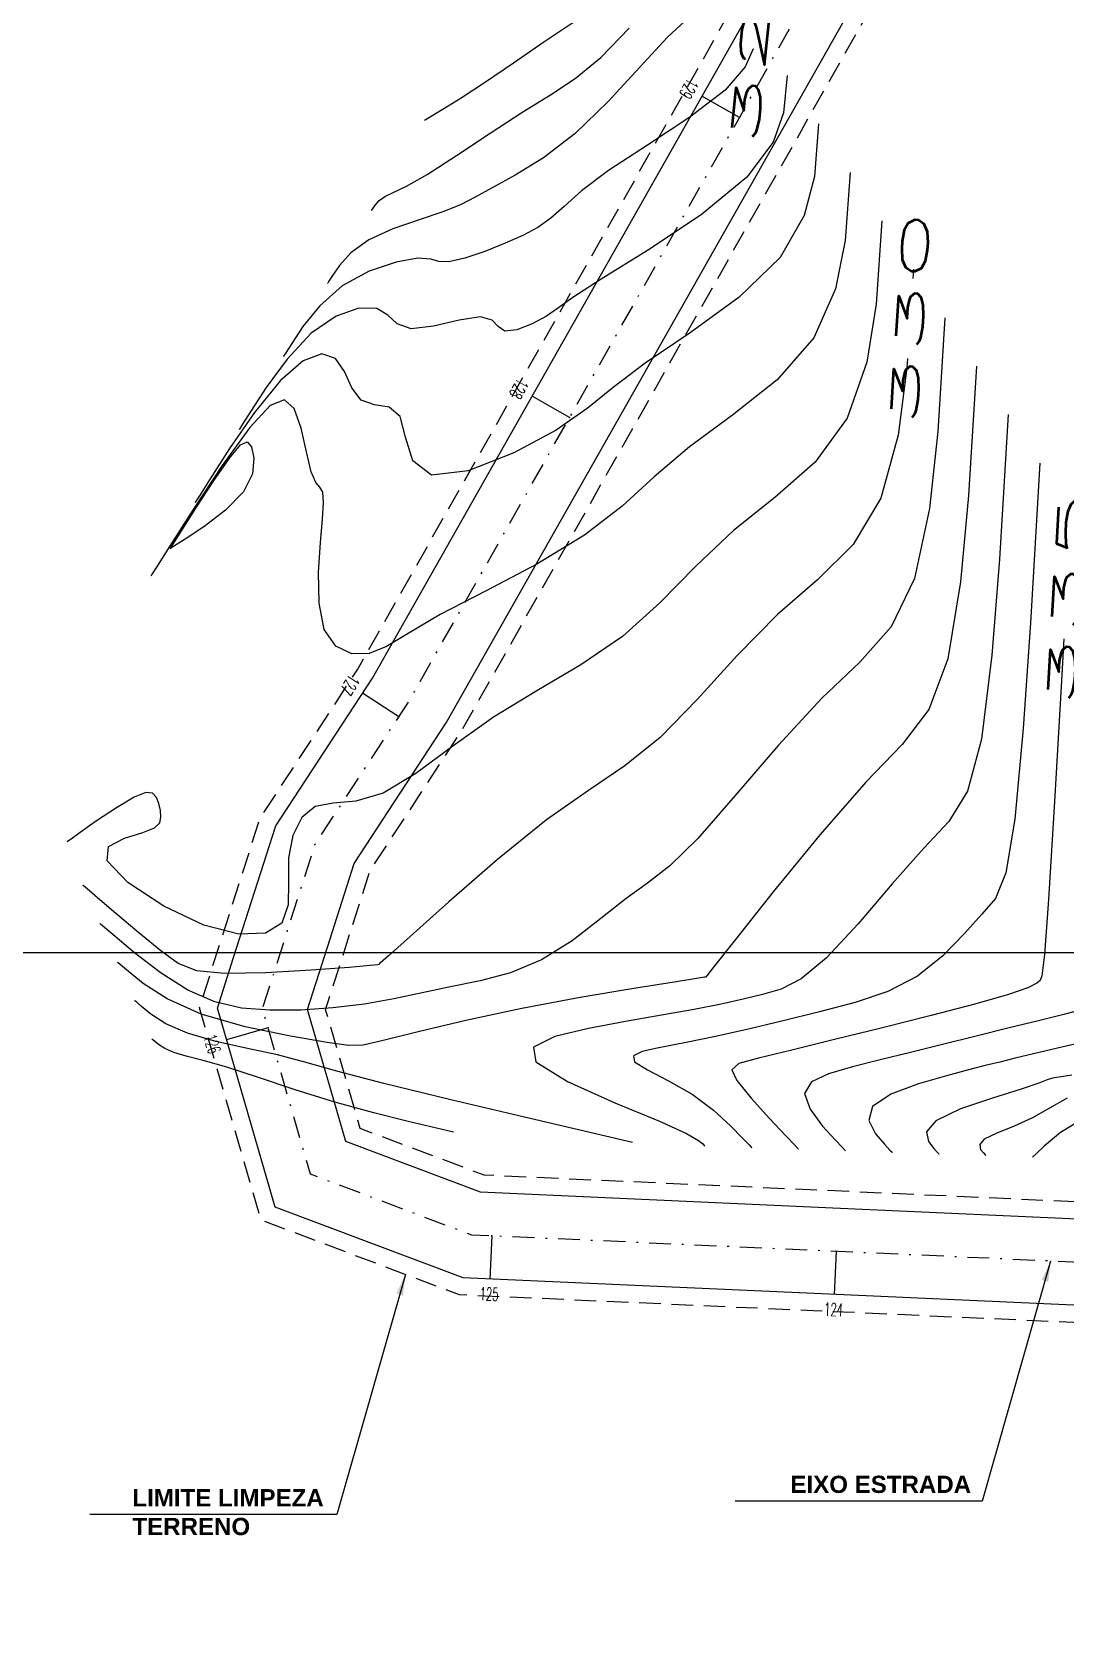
# Model space of a CAD drawing. Header units: millimetres. Extents: x 276147 to 291056, y 9594849 to 9609891.
# Drawn here: x 281046.8 to 281106.7, y 9596129.1 to 9596221.8 of the extents above; entities that cross this region are included whole.
import ezdxf
from ezdxf.enums import TextEntityAlignment as Align

# ---------------------------------------------------------------- set-up
doc = ezdxf.new("R2010")
doc.units = ezdxf.units.MM
doc.header["$LTSCALE"] = 10
for name, pattern in [('CONTINUO', [0]), ('DASHDOTX2', [50.8, 25.4, -12.7, 0, -12.7]), ('HIDDEN', [0.375, 0.25, -0.125])]:
    doc.linetypes.add(name, pattern=pattern)
for name, color, linetype in [('Curvas mestras', 30, 'Continuous'), ('Curvas simples', 9, 'Continuous'), ('Curvas texto', 2, 'Continuous'), ('TG', 7, 'CONTINUO'), ('Top_malha_coord', 8, 'Continuous')]:
    doc.layers.add(name, color=color, linetype=linetype)
doc.styles.add('r80', font='romans.shx')
doc.styles.add('ROMAND', font='romand', dxfattribs={"height": 0.2})
doc.styles.add('SIMPLEX', font='simplex', dxfattribs={"height": 0.2})
doc.styles.add('T7', font='arial.ttf')
doc.dimstyles.new('cadnorma_dim1', dxfattribs={"dimscale": 0, "dimtxt": 2, "dimasz": 1.199999999999999, "dimexe": 1, "dimexo": 2.5, "dimgap": 0.6, "dimtad": 1, "dimzin": 4, "dimdsep": 46, "dimtxsty": 'r80', "dimblk": 'ARCHTICK', "dimblk1": 'ARCHTICK', "dimblk2": 'ARCHTICK', "dimcen": -1, "dimdle": 1, "dimclrd": 1, "dimclre": 1, "dimclrt": 2, "dimaunit": 1, "dimazin": 0, "dimtfac": 1, "dimtix": 1, "dimtmove": 2, "dimatfit": 0, "dimfxl": 1, "dimarcsym": 0})

# ---------------------------------------------------------------- blocks, each defined once
blk = doc.blocks.new('_ArchTick')
at = {"color": 0, "linetype": 'ByBlock', "const_width": 0.15}
blk.add_lwpolyline([(-0.5, -0.5), (0.5, 0.5)], dxfattribs=at)

msp = doc.modelspace()

# ---------------------------------------------------------------- linework, layer by layer
at = {"color": 8, "linetype": 'HIDDEN', "ltscale": 0.5, "elevation": 160.1796621240507, "flags": 128}
for points in [[(281705.3257447103, 9596186.097807938), (281671.0420966857, 9596148.442213606), (281618.3708522619, 9596117.96751722), (281612.1522653525, 9596096.604426004), (281614.0101236665, 9596087.174232556), (281610.8053393826, 9596082.23393807), (281604.9222878393, 9596084.156284798), (281599.9496397175, 9596090.860116001), (281593.3803922225, 9596109.605399935), (281582.0417510347, 9596127.327627068), (281572.6046193693, 9596134.304534238), (281559.9765863478, 9596134.674678959), (281544.3286989689, 9596118.564739116), (281540.658778394, 9596097.818736246), (281537.5093358072, 9596080.228775298), (281520.4284557049, 9596075.011032958), (281502.0332003358, 9596069.391784875), (281494.509547525, 9596070.404022079), (281490.7256996009, 9596076.43605404), (281493.2584685785, 9596098.132715838), (281480.0995632795, 9596101.385524807), (281449.2964902226, 9596100.548274204), (281430.0223790895, 9596096.12669182), (281411.9683109509, 9596097.93913607), (281407.5724122446, 9596102.453821631), (281411.4039140878, 9596110.665556196), (281403.1008950184, 9596132.470582576), (281380.8081796909, 9596137.376344452), (281359.9408718039, 9596130.859888002), (281347.0544783977, 9596114.790196389), (281314.7314768742, 9596091.261051774), (281302.0196165714, 9596075.766356803), (281286.4640279276, 9596063.849675173), (281278.3709921193, 9596057.649837077), (281271.9708323478, 9596051.505744739), (281253.7808607005, 9596050.73446907), (281235.6029599643, 9596054.86117104), (281221.8458024181, 9596066.889702521), (281218.7834329222, 9596074.38328282), (281220.4968017068, 9596082.605134564), (281229.7359844254, 9596099.331536198), (281236.8484486804, 9596107.608992774), (281236.979980318, 9596119.127903767), (281235.6370826386, 9596129.28381643), (281234.0505352953, 9596141.282374846), (281212.8134960154, 9596149.146566434), (281092.4168111571, 9596154.564297132), (281072.9977757005, 9596155.438134354), (281065.8047075431, 9596158.14915656), (281063.8059635049, 9596165.040728634), (281066.3762022938, 9596173.094204625), (281071.6566353667, 9596181.153613526), (281081.5611500744, 9596198.655863922), (281101.2580152763, 9596233.462159524), (281110.9768763188, 9596250.636341654), (281122.9105798664, 9596265.854385952), (281139.2392582729, 9596279.071111804), (281144.5124366145, 9596320.34150084), (281144.6678345738, 9596400.540929634), (281142.6738615293, 9596440.915119793), (281132.673374487, 9596479.71147487), (281130.7173237967, 9596498.969147392), (281132.9373055062, 9596519.560689582), (281123.2639871383, 9596537.496452231), (281115.0194181657, 9596617.069980796), (281104.5392557544, 9596635.017106473), (281094.1622148029, 9596652.131000444), (281062.9990502925, 9596703.525525687), (281028.0758804538, 9596751.42602632), (281004.8557222936, 9596889.161327347), (280985.2271627478, 9596924.87591348), (280973.6552831217, 9596941.402191738), (280950.7410745324, 9596974.150890775), (280928.3153482458, 9597006.224941807), (280925.6195852169, 9597024.964569218), (280925.2975179172, 9597044.877213322), (280917.2359068681, 9597124.57081029), (280911.1712139401, 9597184.52373918), (280889.6831715604, 9597262.502901934), (280877.7477164246, 9597278.852490822), (280862.055065255, 9597314.685484517), (280856.3541850812, 9597353.476188295), (280854.639876525, 9597373.434056284), (280854.116042565, 9597382.033457942), (280871.520011573, 9597404.084292108), (280905.668337576, 9597426.436078487), (280910.5490067642, 9597446.52226166), (280951.9025449565, 9597502.510226574), (280957.1189760176, 9597513.160656158), (280912.2559968092, 9597626.929295046), (280886.4466186127, 9597649.84623889), (280803.0956212914, 9597671.772893883), (280795.5081167346, 9597683.569792682), (280779.3586608997, 9597708.67864036)], [(281710.5178374354, 9596181.402838333), (281675.4873313782, 9596142.926929222), (281624.307053171, 9596113.31488082), (281619.3497790786, 9596096.28485452), (281621.4263888606, 9596085.744313402), (281613.7482014651, 9596073.908101201), (281600.6285639192, 9596078.195075762), (281593.6947889923, 9596087.542782567), (281587.0441809219, 9596106.520228112), (281576.8415557245, 9596122.466869175), (281570.2070225818, 9596127.371804645), (281562.8511565771, 9596127.587415023), (281550.8473176515, 9596115.229125477), (281547.550488274, 9596096.592201235), (281543.6457749243, 9596074.783975355), (281522.4734780471, 9596068.316416942), (281502.6155564374, 9596062.250364274), (281490.3236323596, 9596063.904127834), (281483.4874242715, 9596074.802088458), (281485.5904618715, 9596092.817507926), (281479.3410703855, 9596094.362323103), (281450.1828653127, 9596093.569781242), (281430.4670404004, 9596089.0468674), (281408.7319094135, 9596091.228852794), (281399.1852311144, 9596101.033503352), (281403.8083725086, 9596110.941892164), (281397.904403359, 9596126.446638325), (281381.1197991235, 9596130.14027862), (281364.0658912837, 9596124.81467321), (281351.9303354857, 9596109.681297015), (281319.5752295485, 9596086.128782371), (281306.9185099731, 9596070.701299338), (281290.7209629054, 9596058.29283213), (281282.937430859, 9596052.330095816), (281274.9102619792, 9596044.624090252), (281253.1431036982, 9596043.701137766), (281232.327572161, 9596048.426628146), (281215.9921594214, 9596062.709449701), (281211.4940514419, 9596073.71626432), (281213.8592733805, 9596085.066129155), (281223.9570691917, 9596103.346943974), (281229.8780090109, 9596110.237709327), (281229.9747168267, 9596118.706916755), (281228.6974866962, 9596128.366206406), (281227.6639062291, 9596136.182850303), (281211.4073002868, 9596142.202760234), (281092.1021365739, 9596147.57137357), (281071.5708639357, 9596148.495260356), (281060.0576341382, 9596152.834524348), (281056.4892279477, 9596165.13821506), (281059.9978339799, 9596176.131930728), (281065.6766406024, 9596184.799368419), (281075.468991096, 9596202.103413628), (281095.1658562979, 9596236.909709232), (281105.1438604567, 9596254.541822702), (281117.8909552532, 9596270.797116162), (281132.6517374361, 9596282.744758626), (281137.513299567, 9596320.793644417), (281137.6674998371, 9596400.374957068), (281135.7175383865, 9596439.857995542), (281125.76273324, 9596478.477130141), (281123.6791015143, 9596498.990861015), (281125.744705554, 9596518.150466044), (281116.4442590884, 9596535.394869061), (281108.2124486681, 9596614.84525679), (281098.5236189183, 9596631.437236797), (281088.1766027751, 9596648.501613624), (281057.1675960032, 9596699.64190077), (281021.4475676514, 9596748.635369822), (280998.1501936199, 9596886.828693196), (280979.2754088979, 9596921.171769831), (280967.9212277801, 9596937.38714387), (280945.0056382589, 9596970.137815801), (280921.6238898133, 9597003.579202123), (280918.6276817167, 9597024.407376846), (280918.3032270725, 9597044.46762471), (280910.2714493166, 9597123.86630265), (280904.2661006415, 9597183.232579943), (280883.2747300601, 9597259.409342542), (280871.6426774854, 9597275.343320373), (280855.2660766902, 9597312.738061812), (280849.3979144628, 9597352.667008877), (280847.6581155221, 9597372.921634253), (280846.9665996198, 9597384.273748573), (280866.7319753881, 9597409.316485843), (280899.5195873695, 9597430.777616875), (280904.0800883559, 9597449.546161648), (280945.8950794268, 9597506.15888102), (280949.4739875075, 9597513.465966662), (280906.3575799417, 9597622.805450775), (280883.0489782383, 9597643.501877958), (280798.6812780778, 9597665.69599096), (280789.6207265427, 9597679.783153443), (280773.4712707121, 9597704.892001115)]]:
    msp.add_lwpolyline(points, dxfattribs=at)
at = {"linetype": 'Continuous'}
for p in [(281087.8055581298, 9596216.796842854, 160.1796621240507), (281087.8055581298, 9596216.796842854, 160.1796621240507), (281077.9554161913, 9596199.390674487, 160.1796621240507), (281077.9554161913, 9596199.390674487, 160.1796621240507), (281068.0419822353, 9596182.023092637, 160.1796621240507), (281068.0419822353, 9596182.023092637, 160.1796621240507), (281060.4663407045, 9596163.990454685, 160.1796621240507), (281060.4663407045, 9596163.990454685, 160.1796621240507), (281073.4389186309, 9596151.914741559, 160.1796621240507), (281073.4389186309, 9596151.914741559, 160.1796621240507), (281093.4187000663, 9596151.01567133, 160.1796621240507), (281093.4187000663, 9596151.01567133, 160.1796621240507)]:
    msp.add_point(p, dxfattribs=at)
at = {"layer": 'Curvas mestras', "linetype": 'CONTINUO'}
for points in [[(281088.6044004856, 9596220.775174122, -142.7987643747151), (281088.1433812388, 9596219.72601961, -142.7736390767645), (281086.9784621281, 9596218.384820154, -142.7530735873992), (281084.9299162867, 9596216.814966723, -142.7427529185338), (281082.4651914075, 9596215.190230511, -142.7389880065134), (281080.213528321, 9596213.71197727, -142.7357462625045), (281078.6501665026, 9596212.536585387, -142.7286122712798), (281077.6343390277, 9596211.640489856, -142.7196395304313), (281076.8712766174, 9596210.9551383, -142.7124987309475), (281076.1059679108, 9596210.412779158, -142.7100887220844), (281075.2424322231, 9596209.948864078, -142.7122210035709), (281074.2244487853, 9596209.499645526, -142.7179351928903), (281073.0424868289, 9596209.031466471, -142.726319704056), (281071.8737775768, 9596208.631030988, -142.7366580660714), (281070.9422442544, 9596208.415135654, -142.7482826295568), (281070.3736971341, 9596208.448137823, -142.7607768494895), (281069.9014936952, 9596208.584646922, -142.7747289117219), (281069.160882468, 9596208.626835138, -142.7909780908053), (281067.9010966643, 9596208.40702714, -142.8090636434177), (281066.3273252117, 9596207.878154488, -142.8233243135297), (281064.7587467205, 9596207.023302192, -142.8267987587864), (281063.4613401311, 9596205.875901733, -142.8152433411128), (281062.4882947173, 9596204.670775386, -142.7952852212152), (281061.8396020726, 9596203.693087878, -142.7762690931817), (281061.4972377341, 9596203.15200178, -142.7654107928069), (281061.3711039798, 9596202.952655058, -142.7614103826604), (281061.3530840144, 9596202.924176533, -142.7608388987396)], [(281097.8908579828, 9596207.99217283, -137.1897769461179), (281097.8556364021, 9596207.447321944, -137.1726298230028)], [(281097.5561631493, 9596202.814662818, -137.0268343320609), (281097.5209415687, 9596202.269811932, -137.0096872090039), (281097.0049397888, 9596198.358482229, -136.8918753687435), (281096.0038901459, 9596194.706869392, -136.7923108033396), (281094.3927691722, 9596192.024480494, -136.7367529242441), (281092.3236741064, 9596189.9770646, -136.7111955711411), (281090.0179833708, 9596187.969433786, -136.691691252196), (281087.6712818531, 9596185.576793455, -136.6603938405429), (281085.3759843173, 9596183.055928268, -136.6238627838579), (281083.1987129977, 9596180.83401723, -136.5947589071262), (281081.153545807, 9596179.183450228, -136.5817255243569), (281079.0443964022, 9596177.75746974, -136.5773359394193), (281076.6226371172, 9596176.054528132, -136.5701458519583), (281073.776862034, 9596173.758825155, -136.5520431609152), (281070.9445681869, 9596171.297536958, -136.5282438132822), (281068.7004753487, 9596169.28358308, -136.5072958042987), (281067.4590621147, 9596168.168505328, -136.4956755779243), (281066.9938393565, 9596167.758325646, -136.4915731409241), (281066.9180747665, 9596167.697687265, -136.4911069564664), (281066.9095221664, 9596167.690709354, -136.4910499795482), (281066.9038639058, 9596167.679418884, -136.4907935851629), (281066.9012704646, 9596167.66531877, -136.4903836000272), (281066.8373520932, 9596167.645144887, -136.4910055952755), (281066.3895011147, 9596167.596560927, -136.4984035266357), (281065.1705516308, 9596167.492466561, -136.5194611526353), (281062.9760815435, 9596167.32644851, -136.5580718007663), (281060.3326420008, 9596167.174860721, -136.6061677370712), (281057.9495259548, 9596167.134744236, -136.6526908368364), (281056.3429493742, 9596167.295609336, -136.6902119481497), (281055.2568122734, 9596167.7168264, -136.7258174145504), (281054.2419386817, 9596168.450233072, -136.770222467047), (281052.9764128089, 9596169.49189906, -136.829760316727), (281051.6473715914, 9596170.61482432, -136.8932359210707), (281050.5692111527, 9596171.536243867, -136.9450723361483), (281049.9725274275, 9596172.047420926, -136.973800608041), (281049.7526966346, 9596172.23574953, -136.9843847140696), (281049.7212918078, 9596172.2626539, -136.9858967471777)], [(281106.622034076, 9596186.543551706, -131.3079734585157), (281106.4631243682, 9596183.779356718, -131.2205838070044), (281106.0716250635, 9596177.11019668, -131.0099017804282), (281105.7216224862, 9596171.431394078, -130.830839657367), (281105.4919868716, 9596168.23595816, -130.7307384512647), (281105.350052398, 9596167.010810774, -130.6934408924103), (281105.2352674707, 9596166.741347438, -130.6869150286334), (281105.0483567115, 9596166.575726774, -130.6852397952138), (281104.5351395415, 9596166.313130878, -130.6869369313031), (281103.4027085971, 9596165.915503968, -130.6966390916755), (281101.4598291892, 9596165.361907382, -130.7174989045857), (281098.9219473564, 9596164.699885909, -130.7467495861023), (281096.1061818284, 9596163.994107476, -130.7801445219925), (281093.3205046774, 9596163.308176912, -130.8135858687133), (281090.8363113777, 9596162.701457746, -130.8435710229937), (281088.9158477552, 9596162.232252443, -130.8667462778653), (281087.7653021597, 9596161.910655357, -130.8793034751112), (281087.3666150152, 9596161.553917399, -130.8756166548378), (281087.6456642709, 9596160.93108139, -130.849605506603), (281088.4793945226, 9596159.9065274, -130.7992960818487), (281089.5490199541, 9596158.725986557, -130.7391398837467), (281090.4868214001, 9596157.730528263, -130.6876948103567), (281091.0141176715, 9596157.175145334, -130.6589108168523), (281091.2083855103, 9596156.97053136, -130.6483061976292), (281091.2361376289, 9596156.94130036, -130.6467912465709)], [(281115.9666827364, 9596174.916368451, -125.7356927726909), (281115.9505099448, 9596174.57711578, -125.7249004928421), (281116.1001712343, 9596170.900316946, -125.6014117224517), (281116.8770328424, 9596167.381710347, -125.4705165762829), (281118.463688939, 9596164.708205516, -125.3510589828042), (281120.339763102, 9596162.878723914, -125.2534494177349), (281121.8091410083, 9596161.720189996, -125.1859898981897), (281122.2860344659, 9596161.061324975, -125.1548266785944), (281121.6259807799, 9596160.73802909, -125.1574822793742), (281119.7948423811, 9596160.587998332, -125.1893234453424), (281116.8843121928, 9596160.453917732, -125.2433545378994), (281113.4893871088, 9596160.198430445, -125.3031308104659), (281110.3308895108, 9596159.68916763, -125.3498452005119), (281107.9815876373, 9596158.860598411, -125.3698528259087), (281106.4220241507, 9596157.91454368, -125.3701577072174), (281105.4846845655, 9596157.119660292, -125.3629260405109), (281105.0047126791, 9596156.676506985, -125.3580391630207), (281104.8278804059, 9596156.513240138, -125.3562387502429), (281104.8026189381, 9596156.48991602, -125.3559815333251)]]:
    msp.add_polyline3d(points, dxfattribs=at)
at = {"layer": 'Curvas simples', "linetype": 'CONTINUO'}
for points in [[(281069.5313505483, 9596216.63395649, -146.0481400696703), (281070.6650076899, 9596217.3179674, -146.0477977745146), (281071.6566861511, 9596217.940768437, -146.0482997214681), (281073.0103537695, 9596218.828619018, -146.0502206235219), (281074.6932782325, 9596219.972594885, -146.0539250971892), (281076.4637631919, 9596221.18545092, -146.0581290433442), (281078.0278715327, 9596222.235358559, -146.0611360726438), (281079.1755603972, 9596222.967936972, -146.0621036126654), (281080.0323669187, 9596223.538581356, -146.0636038079652), (281080.8077234783, 9596224.180130653, -146.0690624694367), (281081.6777288947, 9596225.07741144, -146.0810012206461), (281082.6851436942, 9596226.223185766, -146.0983245253705), (281083.8393988427, 9596227.562205296, -146.1190326448674), (281085.1340708392, 9596229.028680954, -146.1410986884407), (281086.4993433511, 9596230.514680622, -146.162387306595), (281087.8495465823, 9596231.901733434, -146.1807360427597), (281089.0973503826, 9596233.085191939, -146.1944687473263), (281090.1487742, 9596234.015709309, -146.2038549069225), (281090.9081711295, 9596234.65776214, -146.2096504355108), (281091.3173776868, 9596234.99974831, -146.2126426941508), (281091.4681380506, 9596235.125743845, -146.2137451248969), (281091.489675817, 9596235.143743066, -146.2139025987385)], [(281084.9055140257, 9596222.635768749, -143.9347219489541), (281083.6413325156, 9596221.44632695, -143.9211219377143), (281082.0293638346, 9596219.708562015, -143.8965353325734), (281080.1920984368, 9596217.716350323, -143.8681333068784), (281078.2825596553, 9596215.860673087, -143.845656146263), (281076.4470731382, 9596214.44736925, -143.8361885669551), (281074.8051878408, 9596213.441731593, -143.8361934765384), (281073.4697590388, 9596212.723914577, -143.8394782636573), (281072.4862547318, 9596212.182304459, -143.8414727664462), (281071.6306088174, 9596211.738218542, -143.8440964510342), (281070.6113699122, 9596211.321204897, -143.8508911604554), (281069.2350457985, 9596210.867126713, -143.8636392856392), (281067.6999879197, 9596210.337106662, -143.8770852366838), (281066.3025048884, 9596209.698584514, -143.8842140772288), (281065.2761434942, 9596208.949211318, -143.8802607145885), (281064.6033832448, 9596208.20748722, -143.8694599630221), (281064.2039398256, 9596207.622124624, -143.8582965535138), (281064.0001838353, 9596207.30010177, -143.8518343416185), (281063.9251165238, 9596207.18146219, -143.8494535267495), (281063.9143920498, 9596207.164513249, -143.8491134078035)], [(281066.4757000856, 9596211.40484997, -144.9373879168674), (281066.6959895225, 9596211.73831795, -144.9438932869493), (281066.9110898474, 9596211.975468073, -144.9473465942687), (281067.2392462738, 9596212.215064036, -144.9486106080262), (281067.7260597352, 9596212.44729049, -144.9464483167071), (281068.4968540414, 9596212.813268617, -144.9429684038301), (281069.6968852173, 9596213.49185196, -144.9411158890257), (281071.3943247827, 9596214.58535041, -144.9428749047479), (281073.3490032331, 9596215.889899153, -144.946386094231), (281075.2436695712, 9596217.125094721, -144.9488293165018), (281076.8487527497, 9596218.10956449, -144.9488695093573), (281078.2854235688, 9596219.058078287, -144.9511121046638), (281079.7625327931, 9596220.284442792, -144.9616478094509), (281081.4147187987, 9596221.985147974, -144.9842127029228)], [(281090.5656345225, 9596219.231990121, -141.7080888927125), (281090.3671961286, 9596217.0621761, -141.6409699145266), (281089.7515915687, 9596215.357110467, -141.5974542327717), (281088.2297050747, 9596213.327250244, -141.5614877238081), (281085.58507245, 9596211.146494089, -141.5431140606783), (281082.4759899875, 9596209.07963908, -141.5377959804286), (281079.7794433486, 9596207.414204912, -141.5373509351889), (281078.13802092, 9596206.34780392, -141.5353554078869), (281077.2567249712, 9596205.718412038, -141.5324217139537), (281076.6061624998, 9596205.274098838, -141.5309211917597), (281075.7847798764, 9596204.832214205, -141.5329292231148), (281074.9023849779, 9596204.487233281, -141.5393374140517), (281074.1966300659, 9596204.402917521, -141.5507415100842), (281073.8038782607, 9596204.664568363, -141.5671994466361), (281073.4553491304, 9596205.04365822, -141.586618019352), (281072.7809761126, 9596205.233204506, -141.6063663174541), (281071.5460823457, 9596205.035221053, -141.6246673633836), (281070.0575387763, 9596204.687704425, -141.6431600360924), (281068.7576020599, 9596204.53765061, -141.6643373267402), (281067.9535585156, 9596204.820256962, -141.6897380495471), (281067.412792148, 9596205.323538333, -141.7170851271044), (281066.7677126214, 9596205.723709945, -141.7431473532601), (281065.7411878755, 9596205.742064042, -141.7643548232413), (281064.4179109082, 9596205.280181944, -141.7757823766702), (281062.9730309868, 9596204.284720004, -141.7721661299842), (281061.5748452697, 9596202.78383756, -141.7510505059294), (281060.3642444994, 9596201.131717855, -141.7212135067934), (281059.4752653189, 9596199.764051132, -141.6942416127098), (281058.9942916335, 9596199.003901795, -141.6789872439953), (281058.817091436, 9596198.723847931, -141.6733672385712), (281058.7917769783, 9596198.683839811, -141.6725643695358)], [(281092.3969403874, 9596216.422035795, -140.5785109060493), (281092.1556324888, 9596213.364085058, -140.4831492380731), (281091.5649286254, 9596211.107454157, -140.4210595413137), (281090.1732513419, 9596208.67215478, -140.3691934854982), (281087.7869968802, 9596206.365990685, -140.3415237714912), (281084.9379107676, 9596204.303995464, -140.3311458830982), (281082.3390776039, 9596202.553011881, -140.3259360213674), (281080.4814382765, 9596201.136609906, -140.3168116054989), (281078.967362784, 9596199.905256145, -140.3068544538951), (281077.1770764202, 9596198.666148374, -140.3021877533434), (281074.7129275472, 9596197.340492485, -140.308211802007), (281072.0657448549, 9596196.305551717, -140.3274364001959), (281069.94847912, 9596196.052604431, -140.3616487081422), (281068.8602196564, 9596196.871333778, -140.410322805194), (281068.444610953, 9596198.245050134, -140.4636806887251), (281068.1314370505, 9596199.455473667, -140.509631418125), (281067.4895895998, 9596199.986859778, -140.5399285154676), (281066.6443917245, 9596200.133613793, -140.5617036258013), (281065.8602741613, 9596200.392677255, -140.5859328889314), (281065.3222538762, 9596201.113121044, -140.6203410092534), (281064.8976947205, 9596202.052521368, -140.659646515935), (281064.3745437745, 9596202.820584757, -140.6953165956333), (281063.5812800865, 9596203.07710094, -140.7196459827505), (281062.5084966068, 9596202.682210403, -140.7282404726979), (281061.1873152534, 9596201.546137817, -140.7175335012984), (281059.6883514052, 9596199.691772383, -140.6868576180099), (281058.2401952833, 9596197.592661321, -140.6471418049445), (281057.1109285661, 9596195.835014388, -140.612214132238), (281056.4913465347, 9596194.855802806, -140.5925637077567), (281056.2630788897, 9596194.4950398, -140.5853240617693), (281056.2304689427, 9596194.44350309, -140.5842898604719)], [(281094.2282462524, 9596213.612081474, -139.4489329194444), (281093.944068849, 9596209.665994018, -139.3253285617361), (281093.3782656802, 9596206.857796846, -139.244664817143), (281092.1167976112, 9596204.017060317, -139.1768992799011), (281089.9889203109, 9596201.58548729, -139.1399335025604), (281087.3998315473, 9596199.528351841, -139.1244957858839), (281084.8987128612, 9596197.691819854, -139.1145211201187), (281082.8648588498, 9596195.943904838, -139.0980706572559), (281080.9980143594, 9596194.24002284, -139.0797106274662), (281078.8280392817, 9596192.557433534, -139.0681332513018), (281076.0572214016, 9596190.893668205, -139.0692337817422), (281073.0775740425, 9596189.327331541, -139.0777188945471), (281070.4535384077, 9596187.957293851, -139.0854981018607), (281068.6000413288, 9596186.870754762, -139.0870997694696), (281067.33393312, 9596186.108216217, -139.087527570166), (281066.3225447201, 9596185.69850749, -139.0944040655999), (281065.3161677039, 9596185.678685136, -139.1139560995767), (281064.3969161647, 9596186.118701903, -139.146827620189), (281063.7298608335, 9596187.096738825, -139.1922669710152), (281063.4287476951, 9596188.620383836, -139.2482395107767), (281063.4020207451, 9596190.41485643, -139.3075788503307), (281063.5067982486, 9596192.134789983, -139.3618358647477), (281063.6170766543, 9596193.496232744, -139.4042351192588), (281063.6743562151, 9596194.460918384, -139.4346969690782), (281063.6370153757, 9596195.051998442, -139.4548155571942), (281063.4790574888, 9596195.345685873, -139.4676101419286), (281063.2369894994, 9596195.63042033, -139.4817997389732), (281062.9629452633, 9596196.247703906, -139.5075284713789), (281062.6909492345, 9596197.405984133, -139.5509439363636), (281062.3825972945, 9596198.781505404, -139.6022079375948), (281061.9813749256, 9596199.917458568, -139.6474858054102), (281061.421372298, 9596200.412137842, -139.6749371424926), (281060.5990813036, 9596200.08423786, -139.6806985560366), (281059.4015985179, 9596198.807554634, -139.6629008600399), (281057.8018565414, 9596196.59970721, -139.6226647502886), (281056.1161450677, 9596194.053604791, -139.5730701232355), (281054.7465918119, 9596191.905977635, -139.5301866518243), (281053.988400434, 9596190.70770282, -139.5061401590033), (281053.7090663462, 9596190.266232675, -139.4972809177966), (281053.6691609049, 9596190.203165371, -139.4960153186952)], [(281096.0595521176, 9596210.80212715, -138.3193549327812), (281095.7325052089, 9596205.967902973, -138.1675078853409), (281095.1916027343, 9596202.608139535, -138.068270092856), (281094.0603438789, 9596199.361964857, -137.9846050416495), (281092.1908447413, 9596196.80498389, -137.9383432134896), (281089.861753327, 9596194.752708225, -137.9178456684717), (281087.4583481158, 9596192.830626821, -137.9031061862157), (281085.2680698527, 9596190.760349648, -137.8792322753256), (281083.1869993381, 9596188.647975553, -137.8517867056912), (281081.0133756398, 9596186.695725385, -137.8314460892256), (281078.6053836042, 9596185.038559213, -137.8254796529913), (281076.0609852212, 9596183.542400138, -137.8275274005977), (281073.5380882638, 9596182.005911494, -137.827821983225), (281071.1749857514, 9596180.319014816, -137.8199802184504), (281069.0315247037, 9596178.736672452, -137.8111555894397), (281067.1479343924, 9596177.605106944, -137.8118858712519), (281065.5549981751, 9596177.138864027, -137.8285835522952), (281064.2456987469, 9596177.025778191, -137.8511601849137), (281063.2035688878, 9596176.822006116, -137.8654020822982), (281062.4174570608, 9596176.180705743, -137.8601674746282), (281061.8974814172, 9596175.143020114, -137.8366014649768), (281061.6590777932, 9596173.847094534, -137.7989210661294), (281061.6616230694, 9596172.441269003, -137.752802663334), (281061.6402643496, 9596171.114680305, -137.709760600494), (281061.2740927826, 9596170.066660905, -137.6827685663269), (281060.3107301077, 9596169.472714912, -137.6826437671812), (281058.7719283997, 9596169.413021974, -137.7115769570487), (281056.7479723176, 9596169.94393139, -137.7696023023713), (281054.4202590423, 9596171.048531553, -137.8525243379667), (281052.3346298494, 9596172.416871333, -137.9392293276873), (281051.1280425313, 9596173.66573769, -138.004373790955), (281051.2174131471, 9596174.50271564, -138.030006621932), (281052.1395118184, 9596174.998586304, -138.0277459200265), (281053.211071934, 9596175.314929845, -138.0166020913425), (281053.8882907397, 9596175.59140491, -138.0120676599003), (281054.185226892, 9596175.879975146, -138.015563207879), (281054.2554069118, 9596176.210685683, -138.0249914533019), (281054.2282435572, 9596176.598786045, -138.0382543281562), (281054.1367145792, 9596177.000362303, -138.0532508415895), (281053.9896869714, 9596177.356706915, -138.0678792213697), (281053.7737274723, 9596177.601961616, -138.0802510204054), (281053.3861948015, 9596177.641663218, -138.0893311651567), (281052.702151426, 9596177.374199798, -138.094297891625), (281051.6687832902, 9596176.757381583, -138.0948288558543), (281050.5217952648, 9596175.986720331, -138.0925993160604), (281049.5690166979, 9596175.317150947, -138.0897839630165), (281049.03908423, 9596174.941342583, -138.0881067905833), (281048.8438456351, 9596174.802886395, -138.0874888758667), (281048.8159539808, 9596174.783107795, -138.0874006389317)], [(281099.7221638478, 9596205.182218507, -136.0601989595129), (281099.3093779288, 9596198.57172089, -135.8518665326669), (281098.8182768432, 9596194.108824916, -135.7154806445146), (281097.947436415, 9596190.051774928, -135.6000165979171), (281096.5946936024, 9596187.243977092, -135.5351626351734), (281094.7855948863, 9596185.201420981, -135.5045454738687), (281092.5776176261, 9596183.10824076, -135.4802763383745), (281090.0744938558, 9596180.393238265, -135.4415554385891), (281087.5649702986, 9596177.463881982, -135.3959388747721), (281085.3840493554, 9596174.972309075, -135.3580717451664), (281083.7581313247, 9596173.379506161, -135.3385153942766), (281082.4791950983, 9596172.381858714, -135.3314964467687), (281081.2306154665, 9596171.484600672, -135.3271577810197), (281079.7635467564, 9596170.321773376, -135.3185025694807), (281078.1002584217, 9596169.042638712, -135.3099749277139), (281076.3307984468, 9596167.925261965, -135.3088791545856), (281074.5362685689, 9596167.174968285, -135.3203155205378), (281072.7619745274, 9596166.70611433, -135.3405681416302), (281071.0442758171, 9596166.360316612, -135.3637171053819), (281069.3997209194, 9596166.012142332, -135.3853199336703), (281067.7656202741, 9596165.66796536, -135.4068438948275), (281066.0594743114, 9596165.36711124, -135.431233704407), (281064.2315713371, 9596165.144813644, -135.4606418213483), (281062.3633501228, 9596165.019922739, -135.4940511766149), (281060.5690403209, 9596165.00719881, -135.5296524499685), (281058.9275729923, 9596165.135240033, -135.5667983422431), (281057.3766958722, 9596165.48801511, -135.6094900383873), (281055.8188611119, 9596166.163333628, -135.662890782431), (281054.2110033456, 9596167.191577675, -135.7288606373154), (281052.7279851533, 9596168.333421413, -135.7960470479124), (281051.5991505965, 9596169.282110497, -135.8497942657818), (281050.983203303, 9596169.809791096, -135.8794500287298), (281050.756275141, 9596170.004199365, -135.8903758282799), (281050.7238575468, 9596170.03197198, -135.8919366424347)], [(281101.553468713, 9596202.37226419, -134.9306209929314), (281101.0978142883, 9596194.873629846, -134.6940458562135), (281100.6316138975, 9596189.85916761, -134.5390859203439), (281099.8909826825, 9596185.396679467, -134.4077223596072), (281098.7966170328, 9596182.463473694, -134.3335723662425), (281097.2475146732, 9596180.425780362, -134.2978954948162), (281095.1372509067, 9596178.247058725, -134.2688618044162), (281092.4776989132, 9596175.209706072, -134.2227179295992), (281089.7539443733, 9596171.871874696, -134.1680164825197), (281087.5693698357, 9596169.110651921, -134.1213865729773), (281086.3633201834, 9596167.576187748, -134.0953136549474), (281085.9189785639, 9596167.010853851, -134.0857078309313), (281085.8554904611, 9596166.93008461, -134.0843355477814), (281085.7878172396, 9596166.919492908, -134.0853469136895), (281085.3141878425, 9596166.845422857, -134.0924271596854), (281084.0286511, 9596166.644399075, -134.1116451632956), (281081.6709559249, 9596166.27015633, -134.1467090361079), (281078.5636635834, 9596165.745278861, -134.1918838788083), (281075.1750394142, 9596165.109557044, -134.2390738147919), (281071.9417876952, 9596164.414598932, -134.2812037631779), (281069.1743824062, 9596163.759263344, -134.315280890933), (281067.1517374598, 9596163.254223779, -134.3393330424701), (281065.9881417012, 9596162.987481311, -134.3539497270507), (281065.1393677158, 9596162.95634733, -134.369967434523), (281063.8965580181, 9596163.135458793, -134.4007843546829), (281061.7682879464, 9596163.503439397, -134.4555646626072), (281059.1328390961, 9596164.05484278, -134.5265364211777), (281056.5859238842, 9596164.788208308, -134.6016936861236), (281054.6096152045, 9596165.672020245, -134.670326793243), (281053.2314378576, 9596166.554542404, -134.7269109983722), (281052.3652781242, 9596167.253985468, -134.7672178823527), (281051.9157133488, 9596167.639125768, -134.7888628684709), (281051.75008417, 9596167.781020148, -134.7968373570152), (281051.7264222881, 9596167.801291058, -134.7979765905442)], [(281103.3847745779, 9596199.562309865, -133.8010430063264), (281102.8862506485, 9596191.175538808, -133.5362251798765), (281102.4449509525, 9596185.6095103, -133.362691196115), (281101.8345299497, 9596180.741584005, -133.2154281012158), (281101.028407313, 9596177.720968846, -133.1326277320299), (281099.9483612416, 9596175.954121165, -133.0964105267453), (281098.503258078, 9596174.41181463, -133.0748792834024), (281096.6679228068, 9596172.331696639, -133.0435579233712), (281094.6810160327, 9596170.018933428, -133.0076556258395), (281092.8471610089, 9596168.045568937, -132.9798027433248), (281091.3910081176, 9596166.836968753, -132.9694284866241), (281090.2173402648, 9596166.231793933, -132.9731573092546), (281089.1509724796, 9596165.922025159, -132.9844123571207), (281088.0291267833, 9596165.650326228, -132.9980285506722), (281086.7386641101, 9596165.362068303, -133.0144868713364), (281085.1788543897, 9596165.053306662, -133.0356800678678), (281083.2924585793, 9596164.719552813, -133.0626100503982), (281081.1962018138, 9596164.354169289, -133.0927162250414), (281079.0503012637, 9596163.94997786, -133.1225472369373), (281077.0923444777, 9596163.48433862, -133.1465919695588), (281075.8693874952, 9596162.872751001, -133.1511000613359), (281076.0058587332, 9596162.01525274, -133.1202613484606), (281077.8425947927, 9596160.871110216, -133.0458992250755), (281080.5860740318, 9596159.636518251, -132.9503715940195), (281083.1591839924, 9596158.566901298, -132.863669928422), (281084.7288640331, 9596157.856781475, -132.808891007819), (281085.4382607985, 9596157.457082598, -132.7815531954079), (281085.6745717496, 9596157.257826151, -132.7702801805249), (281085.7652324013, 9596157.162336897, -132.7653312219449), (281085.7986334831, 9596157.127156595, -132.7635079238939), (281085.8034047793, 9596157.122130267, -132.7632474398384)], [(281105.2160804431, 9596196.752355544, -132.6714650196631), (281104.6746870087, 9596187.477447765, -132.3784045034813), (281104.258288009, 9596181.35985399, -132.1862965046571), (281103.7780762188, 9596176.08648954, -132.0231338956187), (281103.2601965911, 9596172.978463003, -131.9316830853608), (281102.6492068201, 9596171.482465971, -131.8949257095487), (281101.8692632761, 9596170.576581536, -131.8808971622751), (281100.8581397604, 9596169.453712208, -131.8643988756489), (281099.6080777872, 9596168.16603215, -131.8472962785422), (281098.1249343021, 9596166.980535954, -131.8382209111846), (281096.4186711874, 9596166.09780577, -131.8435456528936), (281094.5156670964, 9596165.452787038, -131.8606092253727), (281092.4464066181, 9596164.914012773, -131.8844916696803), (281090.2703764165, 9596164.381192632, -131.9107124744592), (281088.1630704432, 9596163.878735863, -131.9365487112924), (281086.3289887164, 9596163.462224359, -131.9597166881689), (281084.9144594729, 9596163.169094386, -131.9785058175589), (281083.8331467999, 9596162.964187719, -131.993497075015), (281082.9405430079, 9596162.794202486, -132.0058446056468), (281082.1578304627, 9596162.608059345, -132.0154567489194), (281081.6689407533, 9596162.363570921, -132.0172589071703), (281081.7234965366, 9596162.020777367, -132.0049308207494), (281082.47552517, 9596161.544672698, -131.974233502839), (281083.6966858496, 9596160.92007749, -131.9292531583019), (281085.0630444729, 9596160.136766197, -131.8761572251355), (281086.294901478, 9596159.216336008, -131.8212679898974), (281087.2895044369, 9596158.307666974, -131.771526692461), (281087.9883344542, 9596157.591458866, -131.7340293436104), (281088.362308889, 9596157.197565181, -131.7136148878749), (281088.5000881016, 9596157.052446296, -131.7060937843312), (281088.5197717039, 9596157.031715311, -131.7050193331347)], [(281081.6095067185, 9596157.341578102, -132.8546250468612), (281075.3302018804, 9596158.798229376, -133.0284059894297), (281071.0760197401, 9596159.802621271, -133.1467154412207), (281067.1789726057, 9596160.757580811, -133.2562360725974), (281064.4584904819, 9596161.479125133, -133.3344900793422), (281062.6043409997, 9596162.00129405, -133.3888203818611), (281061.0238776988, 9596162.412634537, -133.4340251008075), (281059.2652979469, 9596162.794421926, -133.4818368331438), (281057.4401624402, 9596163.198852994, -133.5317265854359), (281055.8008796993, 9596163.67085187, -133.5800997276351), (281054.5483435962, 9596164.228839336, -133.6235272290909), (281053.6774053812, 9596164.785211831, -133.6592417737379), (281053.1314056494, 9596165.225859439, -133.6846414662691), (281052.8482223976, 9596165.46846145, -133.6982757610062), (281052.7438921988, 9596165.557840921, -133.7032989057738), (281052.7289880273, 9596165.57060914, -133.704016485743)], [(281107.5387590419, 9596165.0112175, -129.5832432059364), (281106.5450982073, 9596164.73673978, -129.5941952127874), (281105.1567222615, 9596164.402339932, -129.6111069846924), (281103.4455248745, 9596163.982800677, -129.6317090169437), (281101.5417565556, 9596163.507881394, -129.6543618964174), (281099.590259018, 9596163.021083603, -129.6775836271376), (281097.7162324094, 9596162.558424823, -129.7000412468592), (281095.9663275987, 9596162.125980463, -129.7209973900139), (281094.3675568792, 9596161.722336916, -129.7398635008982), (281092.9778058518, 9596161.327893442, -129.7548353140268), (281091.9784503145, 9596160.850280764, -129.7592451314817), (281091.5817393652, 9596160.178938497, -129.7452094149453), (281091.8970958699, 9596159.261998573, -129.7088319982544), (281092.6226367689, 9596158.282365281, -129.6621663215014), (281093.3536527675, 9596157.48163326, -129.6212531318565), (281093.7750659132, 9596157.037773592, -129.5982490827123), (281093.9303235983, 9596156.874246186, -129.5897738972239), (281093.9525035537, 9596156.850885412, -129.5885631600653)], [(281071.2199384499, 9596157.936935402, -132.0819519637993), (281068.595579848, 9596158.550141152, -132.1547262951176), (281066.5999603475, 9596159.051211918, -132.2112050449037), (281064.3385721961, 9596159.680699421, -132.2772267941877), (281062.0461280165, 9596160.399921156, -132.3468124382457), (281059.9044733694, 9596161.111312846, -132.4131146147523), (281058.0822370461, 9596161.702589264, -132.4690688806263), (281056.7028728331, 9596162.095669787, -132.5096384624162), (281055.7091274628, 9596162.349282203, -132.5378970815477), (281054.9985726682, 9596162.556361888, -132.5589462269822), (281054.4819569931, 9596162.786506562, -132.5768581336274), (281054.1227332785, 9596163.015986279, -132.5915888301356), (281053.8975321775, 9596163.197734412, -132.6020651029216), (281053.7807324462, 9596163.297797125, -132.6076886334018), (281053.7377002278, 9596163.3346617, -132.6097604545907), (281053.7315527686, 9596163.339928215, -132.610056433678)], [(281108.0076676636, 9596163.212235233, -128.514141819), (281106.2495076318, 9596162.80508523, -128.5360925414393), (281104.8528182775, 9596162.48177742, -128.5535346666842), (281103.7859454505, 9596162.223710883, -128.5664940762477), (281102.9050407108, 9596162.005124966, -128.5770141754442), (281102.0617984395, 9596161.795951767, -128.5870866982991), (281101.0900733568, 9596161.548912564, -128.5984975049182), (281099.8192660032, 9596161.21242139, -128.6129807239308), (281098.1903085442, 9596160.745131526, -128.630367172966), (281096.5902846135, 9596160.146644134, -128.6428736282656), (281095.5178144599, 9596159.426795606, -128.6408133233458), (281095.3147962171, 9596158.617469743, -128.6183679347418), (281095.6962525815, 9596157.838743003, -128.5851927466252), (281096.2204841365, 9596157.232739253, -128.5548114860107), (281096.5360151544, 9596156.900401842, -128.5375873283161), (281096.6522626885, 9596156.777962008, -128.5312416093916), (281096.6688694785, 9596156.76047046, -128.5303350734434)], [(281107.078100033, 9596161.239992032, -127.4674352928673), (281106.3410850357, 9596161.130719092, -127.4786490722585), (281105.9552358406, 9596161.065103112, -127.4842442856429), (281105.6601754896, 9596160.963982621, -127.4868535994579), (281105.1597159003, 9596160.769890718, -127.4905394435304), (281104.1487144729, 9596160.430789633, -127.4997219035546), (281102.47722862, 9596159.916056523, -127.5164073883467), (281100.6161048057, 9596159.280729286, -127.5329478530589), (281099.1913865124, 9596158.60126274, -127.5392817012875), (281098.6547192937, 9596157.951196143, -127.5287525879943), (281098.7601469875, 9596157.392403506, -127.5083252749432), (281099.0873155036, 9596156.983844252, -127.4883698075687), (281099.2969633966, 9596156.7630301, -127.4769255941177), (281099.3742017766, 9596156.681676835, -127.4727092889047), (281099.3852364036, 9596156.67005551, -127.4721069668562)], [(281106.8126280374, 9596159.904514527, -126.4282640802234), (281105.7787423594, 9596159.329771712, -126.4301841965904), (281104.8044416675, 9596158.759694343, -126.4310611101942), (281103.7342520006, 9596158.280670375, -126.4368465759002), (281102.7236039833, 9596157.883594658, -126.4441221786223), (281102.0056568863, 9596157.535490237, -126.4471269600003), (281101.7400329098, 9596157.213740136, -126.4419155979089), (281101.7922149607, 9596156.937166203, -126.4318051027626), (281101.9541468731, 9596156.73495025, -126.4219281618393), (281102.057911636, 9596156.625657357, -126.4162638272069), (281102.0961408665, 9596156.585392656, -126.4141770011888), (281102.1016023288, 9596156.579640562, -126.4138788802923)]]:
    msp.add_polyline3d(points, dxfattribs=at)
msp.add_polyline3d([(281054.7869629163, 9596191.777429985, -138.5244257970739), (281056.2858610408, 9596194.1397003, -138.5717464670565), (281057.3007055362, 9596195.697091337, -138.6024088444214), (281058.2290674603, 9596197.038073173, -138.6277157522531), (281058.8681248903, 9596197.798807718, -138.6398159908972), (281059.2583620463, 9596197.986276263, -138.6381256657446), (281059.5010886817, 9596197.700163431, -138.6238776797222), (281059.6488274209, 9596197.043196162, -138.599383961086), (281059.5589483998, 9596196.130281618, -138.5712729795163), (281059.0400346228, 9596195.079368267, -138.5472521970191), (281057.99903915, 9596194.010429313, -138.5331207845852), (281056.7363982421, 9596193.051530799, -138.5270444904714), (281055.6509212222, 9596192.332765538, -138.5252807772744), (281055.0429503409, 9596191.941974225, -138.524679141145), (281054.8189615955, 9596191.797998266, -138.5244574681533), (281054.7869629163, 9596191.777429985, -138.5244257970739)], close=True, dxfattribs=at)
at = {"layer": 'TG', "color": 3, "linetype": 'Continuous'}
for p, q in [((281087.8055581298, 9596216.796842854, 160.1796621240507), (281085.6297870661, 9596218.028110607, 160.1796621240507)), ((281077.9554161913, 9596199.390674487, 160.1796621240507), (281075.7796451276, 9596200.621942239, 160.1796621240507)), ((281077.9554161913, 9596199.390674487, 160.1796621240507), (281075.7796451285, 9596200.621942239, 160.1796621240507)), ((281068.0419822353, 9596182.023092637, 160.1796621240507), (281065.9508449555, 9596183.393182006, 160.1796621240507)), ((281068.0419822353, 9596182.02309264, 160.1796621240507), (281065.9508449541, 9596183.393182006, 160.1796621240507)), ((281068.0419822348, 9596182.023092637, 160.1796621240507), (281065.9508449548, 9596183.393182004, 160.1796621240507)), ((281068.0419822353, 9596182.02309264, 160.1796621240507), (281065.9508449548, 9596183.393182004, 160.1796621240507)), ((281060.4663407045, 9596163.990454685, 160.1796621240507), (281058.0652853927, 9596163.2940831, 160.1796621240507)), ((281060.4663407038, 9596163.990454685, 160.1796621240507), (281058.0652853892, 9596163.2940831, 160.1796621240507)), ((281060.4663407038, 9596163.990454685, 160.1796621240507), (281058.0652853911, 9596163.2940831, 160.1796621240507)), ((281060.4663407038, 9596163.990454685, 160.1796621240507), (281058.0652853911, 9596163.2940831, 160.1796621240507)), ((281073.4389186309, 9596151.914741559, 160.1796621240507), (281073.3265348511, 9596149.41726886, 160.1796621240507)), ((281093.4187000663, 9596151.01567133, 160.1796621240507), (281093.3063162867, 9596148.51819863, 160.1796621240507))]:
    msp.add_line(p, q, dxfattribs=at)
at = {"layer": 'TG', "color": 1, "linetype": 'DASHDOTX2', "ltscale": 0.005, "elevation": 160.1796621240507, "flags": 128}
msp.add_lwpolyline([(281790.7268869359, 9596216.427577747), (281789.4419953647, 9596215.538653059), (281713.6258222786, 9596190.015370687), (281673.2647140323, 9596145.684571415), (281621.3389527166, 9596115.64119902), (281615.7510222154, 9596096.444640262), (281617.7182562636, 9596086.45927298), (281612.276770424, 9596078.071019635), (281602.7754258794, 9596081.175680282), (281596.8222143546, 9596089.201449282), (281590.2122865723, 9596108.062814023), (281579.4416533798, 9596124.897248125), (281571.4058209757, 9596130.83816944), (281561.4138714623, 9596131.13104699), (281547.5880083105, 9596116.896932298), (281544.1046333342, 9596097.205468744), (281540.5775553655, 9596077.506375324), (281521.4509668761, 9596071.66372495), (281502.3243783867, 9596065.821074575), (281492.4165899422, 9596067.154074958), (281487.1065619363, 9596075.61907125), (281489.424465225, 9596095.475111881), (281479.7203168323, 9596097.873923955), (281449.7396777679, 9596097.059027724), (281430.2447097449, 9596092.586779607), (281410.3501101822, 9596094.58399443), (281403.3788216795, 9596101.743662491), (281407.606143298, 9596110.803724177), (281400.5026491884, 9596129.458610447), (281380.9639894072, 9596133.758311536), (281362.0033815439, 9596127.837280607), (281349.4924069416, 9596112.235746702), (281317.1533532111, 9596088.69491707), (281304.4690632719, 9596073.23382807), (281288.5924954164, 9596061.071253652), (281280.6542114894, 9596054.989966448), (281273.4405471637, 9596048.064917497), (281253.4619821996, 9596047.21780342), (281233.9652660625, 9596051.643899594), (281218.9189809201, 9596064.799576113), (281215.1387421818, 9596074.049773568), (281217.1780375437, 9596083.83563186), (281226.8465268085, 9596101.339240085), (281233.3632288458, 9596108.923351051), (281233.4773485725, 9596118.917410262), (281232.1672846674, 9596128.82501142), (281230.8572207621, 9596138.732612574), (281212.1103981511, 9596145.674663335), (281092.2594738657, 9596151.067835353), (281072.2843198184, 9596151.966697356), (281062.9311708404, 9596155.491840454), (281060.1475957258, 9596165.089471845), (281063.1870181368, 9596174.613067677), (281068.6666379847, 9596182.976490973), (281078.515070585, 9596200.379638772), (281098.2119357871, 9596235.18593438), (281108.0603683878, 9596252.589082178), (281120.4007675595, 9596268.325751055), (281135.9454978545, 9596280.907935213), (281141.0128680904, 9596320.567572625), (281141.1676672056, 9596400.45794335), (281139.1956999575, 9596440.386557667), (281129.2180538635, 9596479.094302505), (281127.1982126556, 9596498.980004204), (281129.3410055299, 9596518.855577812), (281119.8541231133, 9596536.445660645), (281111.6159334168, 9596615.957618793), (281101.5314373364, 9596633.227171635), (281091.1694087888, 9596650.31630703), (281060.0833231477, 9596701.58371323), (281024.7617240526, 9596750.030698072), (281001.5029579565, 9596887.99501027), (280982.2512858229, 9596923.023841655), (280970.7882554504, 9596939.3946678), (280947.8733563958, 9596972.144353287), (280924.9696190296, 9597004.902071966), (280922.1236334663, 9597024.68597303), (280921.8003724947, 9597044.672419015), (280913.7536780926, 9597124.218556473), (280907.7186572907, 9597183.87815956), (280886.4789508103, 9597260.956122238), (280874.6951969551, 9597277.097905597), (280858.6605709725, 9597313.711773163), (280852.876049772, 9597353.071598586), (280851.1489960236, 9597373.17784527), (280850.5413210922, 9597383.153603258), (280869.1259934803, 9597406.700388975), (280902.5939624727, 9597428.606847681), (280907.3145475598, 9597448.034211652), (280948.8988121914, 9597504.334553793), (280953.2964817624, 9597513.313311411), (280909.3067883757, 9597624.867372911), (280884.7477984255, 9597646.674058424), (280800.8884496848, 9597668.734442422), (280792.5644216387, 9597681.676473062), (280757.4817696955, 9597736.22227156)], dxfattribs=at)
at = {"layer": 'TG', "color": 8, "linetype": 'CONTINUO', "elevation": 160.1796621240507}
for points in [[(281058.4719091586, 9596168.061601646), (281060.9090294533, 9596175.69796986), (281066.5309255689, 9596184.27854629), (281076.3392995219, 9596201.610906532), (281096.0361647234, 9596236.417202132), (281105.9771484371, 9596253.98389684), (281118.6080444839, 9596270.091011848), (281133.5928118413, 9596282.219951937), (281138.5131762883, 9596320.72905248), (281138.6054752916, 9596368.363702089)], [(281063.9144374094, 9596168.669677805), (281065.4650068208, 9596173.5281655), (281070.8023504006, 9596181.674435655), (281080.690841649, 9596199.148371022), (281100.3877068509, 9596233.954666626), (281110.1435883386, 9596251.194267519), (281122.193490636, 9596266.56049027), (281138.2981838676, 9596279.595918491), (281143.5125598935, 9596320.406092778), (281143.6054921867, 9596368.36757737)], [(281256.4608778795, 9596049.847206349), (281253.6897525568, 9596049.729707457), (281235.1350474208, 9596053.941950629), (281221.0095677038, 9596066.292523542), (281217.74209271, 9596074.287994461), (281219.5485833742, 9596082.95670522), (281228.9104251059, 9596099.905165877), (281235.8526715846, 9596107.98452371), (281235.9792283905, 9596119.067762764), (281234.6457117895, 9596129.152729284), (281233.138159714, 9596140.553871335), (281212.6126109111, 9596148.154594122), (281092.371857645, 9596153.565308053), (281072.7939311625, 9596154.446295213), (281064.9836970562, 9596157.389923384), (281062.7607155676, 9596165.054655263), (281063.9144374097, 9596168.669677805)], [(281256.376151714, 9596044.839121237), (281253.2342118415, 9596044.705899382), (281232.7954847039, 9596049.345848558), (281216.828394135, 9596063.306628678), (281212.5353916529, 9596073.81155268), (281214.8074917127, 9596084.7145585), (281224.7826285106, 9596102.773314293), (281230.8737861064, 9596109.86217839), (281230.9754687538, 9596118.767057756), (281229.6888575449, 9596128.497293552), (281228.5762818096, 9596136.91135381), (281211.6081853905, 9596143.194732549), (281092.1470900855, 9596148.57036265), (281071.7747084732, 9596149.487099495), (281060.8786446241, 9596153.59375752), (281057.5344758839, 9596165.124288425), (281058.4719091589, 9596168.061601646)]]:
    msp.add_lwpolyline(points, dxfattribs=at)
at = {"layer": 'Top_malha_coord'}
msp.add_line((280704.9449592536, 9596168.365639728), (282519.1202998299, 9596168.365639724), dxfattribs=at)

# ---------------------------------------------------------------- texts
at = {"layer": 'Curvas texto', "extrusion": (-0.0200587750042602, 0.03274469824035457, 0.999262443146182), "style": 'SIMPLEX'}
for s, rotation, width, p, p2 in [('325', 232.6733861512722, 3.299405303942619, (-5252391.144221435, -8030168.285243701, 308444.3670167997), (-5252398.860899528, -8030178.405076743, 308444.3670167997)), ('330', 234.8303900683072, 3.299405203399748, (-5252390.556975729, -8030149.359895727, 308449.3670168), (-5252397.887296335, -8030159.762997741, 308449.3670168)), ('335', 235.238714060225, 3.299405226066871, (-5252389.814908884, -8030130.531463568, 308454.3670167997), (-5252397.070905293, -8030140.986541283, 308454.3670167997))]:
    msp.add_text(s, height=1.5, rotation=rotation, dxfattribs=dict(at, width=width)).set_placement(p, p2, align=Align.FIT)
at = {"layer": 'TG', "color": 5, "extrusion": (0.03031406506655504, 0.05382933938207524, 0.998089905610126), "style": 'ROMAND'}
for s, rotation, width, p, p2 in [('129', 89.98057427215079, 0.549999998828721, (4463872.466741296, -8483183.180518549, 525238.7987936508), (4463872.467114244, -8483182.080518615, 525238.7987936508)), ('128', 89.98057417513107, 0.5403508760425625, (4463872.508421286, -8483163.218763947, 525237.5632332626), (4463872.508794235, -8483162.118764013, 525237.5632332626))]:
    msp.add_text(s, height=0.7500000000000002, rotation=rotation, dxfattribs=dict(at, width=width)).set_placement(p, p2, align=Align.FIT)
at = {"layer": 'TG', "color": 5, "extrusion": (0.03374887332491428, 0.05174508545232926, 0.998089905610126), "style": 'ROMAND', "width": 0.5403508760420972}
msp.add_text('127', height=0.7500000000000002, rotation=89.98057432066066, dxfattribs=at).set_placement((5006894.068295012, -8175605.651593753, 506200.8625708959), (5006894.068667958, -8175604.551593819, 506200.8625708959), align=Align.FIT)
at = {"layer": 'TG', "color": 5, "extrusion": (-0.01733183335659487, 0.05929711520528798, 0.998089905610126), "style": 'ROMAND', "width": 0.5403508760427176}
msp.add_text('126', height=0.75, rotation=89.9805741266212, dxfattribs=at).set_placement((-2961968.697693483, -9114474.097348697, 564313.4225304046), (-2961968.697320533, -9114472.997348763, 564313.4225304046), align=Align.FIT)
at = {"layer": 'TG', "color": 5, "extrusion": (-0.06172135483730921, 0.002648523403132617, 0.998089905610126), "style": 'ROMAND'}
for s, rotation, width, p, p2 in [('125', 89.9805742236394, 0.5403508759995178, (-9599375.451252284, -130327.8333281607, 8227.273492690632), (-9599375.450879335, -130326.7333282263, 8227.273492690632)), ('124', 89.98057422364144, 0.5310344816419333, (-9599375.409572273, -130307.8715735586, 8226.037932302535), (-9599375.409199325, -130306.7715736241, 8226.037932302535))]:
    msp.add_text(s, height=0.75, rotation=rotation, dxfattribs=dict(at, width=width)).set_placement(p, p2, align=Align.FIT)
at = {"layer": 'Top_malha_coord', "color": 7, "char_height": 1, "style": 'T7'}
for s, insert, attachment_point in [('{\\fArial|b1|i0|c0|p34;EIXO ESTRADA}', (281101.238200286, 9596138.006060302, 160.1796621240507), 3), ('{\\fArial|b1|i0|c0|p34;LIMITE LIMPEZA\\PTERRENO}', (281052.5997777205, 9596137.227610817, 160.1796621240507), 1)]:
    msp.add_mtext_dynamic_manual_height_columns(s, width=16.67673822349752, gutter_width=12.5, heights=[0], dxfattribs=dict(at, insert=insert, attachment_point=attachment_point))

# ---------------------------------------------------------------- leaders
at = {"linetype": 'CONTINUO'}
for points in [[(281068.4336425388, 9596149.677659392, 160.1796621240507), (281064.4597922696, 9596135.75570223, 160.1796621240507), (281050.1286556003, 9596135.75570223, 160.1796621240507)], [(281105.853696932, 9596150.456108877, 160.1796621240507), (281101.8798466627, 9596136.534151714, 160.1796621240507), (281087.5487099933, 9596136.534151714, 160.1796621240507)]]:
    msp.add_leader(points, dimstyle='cadnorma_dim1', override={"dimscale": 1, "dimtad": 0, "dimzin": 1, "dimclrd": 256}, dxfattribs=at)

doc.saveas('drawing.dxf')
